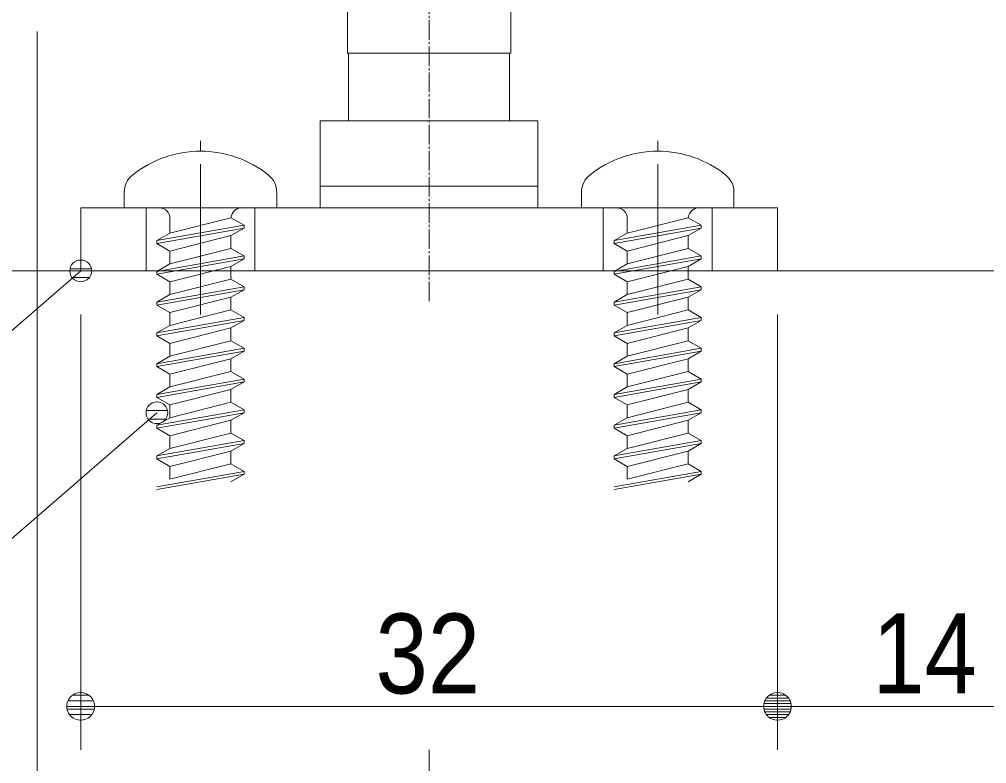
# Model space of a CAD drawing. Units: millimetres, scale not verified, with parts at other scales. Extents: x -6062 to 6062, y -3045 to 3045.
# Drawn here: x 442.5 to 886.7, y -2226.3 to -1884.4 of the extents above; entities that cross this region are included whole.
import ezdxf
from ezdxf.enums import TextEntityAlignment as Align

# ---------------------------------------------------------------- set-up
doc = ezdxf.new("R2010")
doc.units = ezdxf.units.MM
doc.header["$LTSCALE"] = 20
doc.linetypes.add('CHAIN2', pattern=[12, 9, -1, 1, -1])
for name, color, linetype, lineweight in [('0-1_0', 7, 'Continuous', 9), ('0-2_2寸法-1', 7, 'Continuous', 9), ('0-3_2寸法-3', 7, 'Continuous', 9), ('0-4_3一般', 7, 'Continuous', 9)]:
    doc.layers.add(name, color=color, linetype=linetype, lineweight=lineweight)
doc.styles.add('ＭＳ Ｐゴシック', font='')
doc.styles.get('ＭＳ Ｐゴシック').set_extended_font_data('MS PGothic')

# ---------------------------------------------------------------- blocks, each defined once
blk = doc.blocks.new('グループ-56')
at = {"layer": '0-4_3一般', "linetype": 'CHAIN2'}
blk.add_line((48363.7, -40277.5), (48363.7, -30158.5), dxfattribs=at)
blk = doc.blocks.new('グループ-63')
at = {"layer": '0-4_3一般'}
for p, q in [((50463.7, -38900), (50463.7, -38803.3)), ((49763.7, -39420), (49763.7, -39275.5)), ((51163.7, -39275.5), (51163.7, -39420)), ((51163.7, -39420), (50843.7, -39420)), ((50743.7, -39510.7), (50183.7, -39652.1)), ((50183.7, -39652.1), (50183.7, -39520)), ((50744.1, -39511), (50743.7, -39510.7)), ((50863.7, -39580), (50744.1, -39511)), ((50863.7, -39580), (50063.7, -39721.3)), ((50863.7, -39580), (50863.7, -39606.7)), ((50183.7, -39652.1), (50063.7, -39721.3)), ((50183.7, -39817.3), (50743.7, -39675.9)), ((50743.7, -39793.4), (50743.7, -39675.9)), ((50063.7, -39721.3), (50063.7, -39748)), ((50063.7, -39748), (50183.7, -39817.3)), ((50743.7, -39793.4), (50183.7, -39934.7)), ((50863.7, -39862.7), (50743.7, -39793.4)), ((50063.7, -40030.7), (50863.7, -39889.3)), ((50183.7, -39934.7), (50183.7, -39817.3)), ((50863.7, -39889.3), (50743.7, -39958.6)), ((50863.7, -39862.7), (50863.7, -39889.3)), ((50183.7, -39934.7), (50063.7, -40004)), ((50743.7, -40076.1), (50743.7, -39958.6)), ((50863.7, -40145.3), (50063.7, -40286.7)), ((50183.7, -40217.4), (50183.7, -40099.9)), ((50863.7, -40145.3), (50863.7, -40172)), ((50183.7, -40217.4), (50063.7, -40286.7)), ((50183.7, -40382.6), (50743.7, -40241.3)), ((50743.7, -40358.7), (50743.7, -40241.3)), ((50063.7, -40286.7), (50063.7, -40313.3)), ((50063.7, -40313.3), (50183.7, -40382.6)), ((50743.7, -40358.7), (50183.7, -40500.1)), ((50183.7, -40500.1), (50183.7, -40382.6)), ((50863.7, -40428), (50743.7, -40358.7)), ((50063.7, -40596), (50863.7, -40454.7)), ((50183.7, -40500.1), (50063.7, -40569.3)), ((50863.7, -40454.7), (50743.7, -40523.9)), ((50863.7, -40428), (50863.7, -40454.7)), ((50743.7, -40641.4), (50743.7, -40523.9)), ((50183.7, -40782.7), (50183.7, -40665.3)), ((50863.7, -40710.7), (50063.7, -40852)), ((50863.7, -40710.7), (50863.7, -40737.3)), ((50183.7, -40782.7), (50063.7, -40852)), ((50063.7, -40852), (50063.7, -40878.7)), ((50183.7, -40947.9), (50743.7, -40806.6)), ((50743.7, -40924.1), (50743.7, -40806.6)), ((50063.7, -40878.7), (50183.7, -40947.9)), ((50743.7, -40924.1), (50183.7, -41065.4)), ((50183.7, -41065.4), (50183.7, -40947.9)), ((50863.7, -40993.3), (50743.7, -40924.1)), ((50063.7, -41161.3), (50863.7, -41020)), ((50863.7, -41020), (50743.7, -41089.3)), ((50863.7, -40993.3), (50863.7, -41020)), ((50183.7, -41065.4), (50063.7, -41134.7)), ((50743.7, -41206.7), (50743.7, -41089.3)), ((50743.7, -41206.7), (50183.7, -41348.1)), ((50863.7, -41276), (50743.7, -41206.7)), ((50863.7, -41276), (50063.7, -41417.3)), ((50183.7, -41348.1), (50183.7, -41230.6)), ((50863.7, -41302.7), (50743.7, -41371.9)), ((50863.7, -41276), (50863.7, -41302.7)), ((50183.7, -41348.1), (50063.7, -41417.3)), ((50183.7, -41513.3), (50743.7, -41371.9)), ((50743.7, -41489.4), (50743.7, -41371.9)), ((50063.7, -41444), (50183.7, -41513.3)), ((50863.7, -41558.7), (50743.7, -41489.4)), ((50863.7, -41558.7), (50863.7, -41585.3)), ((50863.7, -41558.7), (50863.7, -41585.3)), ((50863.7, -41558.7), (50863.7, -41585.3)), ((50063.7, -41726.7), (50863.7, -41585.3)), ((50063.7, -41726.7), (50863.7, -41585.3)), ((50183.7, -41630.7), (50063.7, -41700)), ((50863.7, -41585.3), (50743.7, -41654.6)), ((50863.7, -41585.3), (50743.7, -41654.6)), ((50863.7, -41585.3), (50743.7, -41654.6)), ((50863.7, -41585.3), (50743.7, -41654.6)), ((50863.7, -41585.3), (50743.7, -41654.6)), ((50863.7, -41585.3), (50743.7, -41654.6)), ((50743.7, -41772.1), (50743.7, -41654.6)), ((50863.7, -41841.3), (50063.7, -41982.7)), ((50863.7, -41841.3), (50863.7, -41868))]:
    blk.add_line(p, q, dxfattribs=at)
for points in [[(50843.7, -39420), (50083.7, -39420), (49763.7, -39420)], [(50063.7, -39748), (50863.7, -39606.7), (50743.7, -39675.9)], [(50863.7, -39862.7), (50063.7, -40004), (50063.7, -40030.7)], [(50063.7, -40030.7), (50183.7, -40099.9), (50743.7, -39958.6)], [(50863.7, -40145.3), (50743.7, -40076.1), (50183.7, -40217.4)], [(50063.7, -40313.3), (50863.7, -40172), (50743.7, -40241.3)], [(50863.7, -40428), (50063.7, -40569.3), (50063.7, -40596)], [(50063.7, -40596), (50183.7, -40665.3), (50743.7, -40523.9)], [(50863.7, -40710.7), (50743.7, -40641.4), (50183.7, -40782.7)], [(50063.7, -40878.7), (50863.7, -40737.3), (50743.7, -40806.6)], [(50863.7, -40993.3), (50063.7, -41134.7), (50063.7, -41161.3)], [(50063.7, -41161.3), (50183.7, -41230.6), (50743.7, -41089.3)], [(50063.7, -41444), (50863.7, -41302.7), (50743.7, -41371.9)], [(50063.7, -41417.3), (50063.7, -41444), (50863.7, -41302.7), (50743.7, -41371.9)], [(50743.7, -41489.4), (50183.7, -41630.7), (50183.7, -41513.3)], [(50863.7, -41558.7), (50063.7, -41700), (50063.7, -41726.7)], [(50063.7, -41726.7), (50183.7, -41795.9), (50743.7, -41654.6)], [(50863.7, -41841.3), (50743.7, -41772.1), (50183.7, -41913.4), (50183.7, -41795.9)], [(50063.7, -42009.3), (50863.7, -41868), (50743.7, -41937.3)]]:
    blk.add_lwpolyline(points, dxfattribs=at)
for centre, radius, start, end in [((50463.7, -39900), 1000, 90, 109.34109), ((50463.7, -39900), 1000, 70.65891, 90), ((50463.7, -39900), 1000, 109.34109, 128.68219), ((50463.7, -39900), 1000, 51.31781, 70.65891), ((49963.7, -39275.5), 200, 128.68219, 154.34109), ((50963.7, -39275.5), 200, 25.65891, 51.31781), ((49963.7, -39275.5), 200, 154.34109, 180), ((50963.7, -39275.5), 200, 0, 25.65891), ((50083.7, -39520), 100, 45, 90), ((50843.7, -39520), 100, 132.40515, 174.8103), ((50843.7, -39520), 100, 90, 132.40515), ((50083.7, -39520), 100, 0, 45)]:
    blk.add_arc(centre, radius, start, end, dxfattribs=at)
blk = doc.blocks.new('グループ-69')
at = {"layer": '0-4_3一般'}
for p, q in [((46263.7, -38900), (46263.7, -38803.3)), ((45563.7, -39420), (45563.7, -39275.5)), ((45883.7, -39420), (45563.7, -39420)), ((46643.7, -39420), (45883.7, -39420)), ((46543.7, -39510.7), (45983.7, -39652.1)), ((45983.7, -39652.1), (45983.7, -39520)), ((46544.1, -39511), (46543.7, -39510.7)), ((46663.7, -39580), (46544.1, -39511)), ((45863.7, -39748), (46663.7, -39606.7)), ((46663.7, -39606.7), (46543.7, -39675.9)), ((46663.7, -39580), (46663.7, -39606.7)), ((45983.7, -39652.1), (45863.7, -39721.3)), ((46543.7, -39793.4), (46543.7, -39675.9)), ((46663.7, -39862.7), (45863.7, -40004)), ((45983.7, -39934.7), (45983.7, -39817.3)), ((46663.7, -39862.7), (46663.7, -39889.3)), ((45983.7, -39934.7), (45863.7, -40004)), ((45983.7, -40099.9), (46543.7, -39958.6)), ((46543.7, -40076.1), (46543.7, -39958.6)), ((45863.7, -40004), (45863.7, -40030.7)), ((45863.7, -40030.7), (45983.7, -40099.9)), ((46543.7, -40076.1), (45983.7, -40217.4)), ((45983.7, -40217.4), (45983.7, -40099.9)), ((46663.7, -40145.3), (46543.7, -40076.1)), ((46663.7, -40145.3), (46663.7, -40172)), ((45863.7, -40313.3), (46663.7, -40172)), ((45983.7, -40217.4), (45863.7, -40286.7)), ((46663.7, -40172), (46543.7, -40241.3)), ((46543.7, -40358.7), (46543.7, -40241.3)), ((45983.7, -40500.1), (45983.7, -40382.6)), ((46663.7, -40428), (45863.7, -40569.3)), ((45983.7, -40500.1), (45863.7, -40569.3)), ((46663.7, -40428), (46663.7, -40454.7)), ((45863.7, -40569.3), (45863.7, -40596)), ((45863.7, -40596), (45983.7, -40665.3)), ((45983.7, -40665.3), (46543.7, -40523.9)), ((46543.7, -40641.4), (46543.7, -40523.9)), ((46543.7, -40641.4), (45983.7, -40782.7)), ((45983.7, -40782.7), (45983.7, -40665.3)), ((46663.7, -40710.7), (46543.7, -40641.4)), ((45863.7, -40878.7), (46663.7, -40737.3)), ((46663.7, -40737.3), (46543.7, -40806.6)), ((46663.7, -40710.7), (46663.7, -40737.3)), ((45983.7, -40782.7), (45863.7, -40852)), ((46543.7, -40924.1), (46543.7, -40806.6)), ((45983.7, -41065.4), (45983.7, -40947.9)), ((46663.7, -40993.3), (45863.7, -41134.7)), ((46663.7, -40993.3), (46663.7, -41020)), ((45983.7, -41065.4), (45863.7, -41134.7)), ((45863.7, -41134.7), (45863.7, -41161.3)), ((45983.7, -41230.6), (46543.7, -41089.3)), ((46543.7, -41206.7), (46543.7, -41089.3)), ((45863.7, -41161.3), (45983.7, -41230.6)), ((46663.7, -41276), (46543.7, -41206.7)), ((46663.7, -41276), (45863.7, -41417.3)), ((45863.7, -41444), (46663.7, -41302.7)), ((45863.7, -41444), (46663.7, -41302.7)), ((46663.7, -41302.7), (46543.7, -41371.9)), ((46663.7, -41302.7), (46543.7, -41371.9)), ((46663.7, -41302.7), (46543.7, -41371.9)), ((46663.7, -41276), (46663.7, -41302.7)), ((45983.7, -41348.1), (45863.7, -41417.3)), ((46543.7, -41489.4), (46543.7, -41371.9)), ((45863.7, -41417.3), (45863.7, -41444)), ((46543.7, -41489.4), (45983.7, -41630.7)), ((46663.7, -41558.7), (46543.7, -41489.4)), ((46663.7, -41558.7), (45863.7, -41700)), ((45983.7, -41630.7), (45983.7, -41513.3)), ((46663.7, -41558.7), (46663.7, -41585.3)), ((46663.7, -41558.7), (46663.7, -41585.3)), ((45983.7, -41630.7), (45863.7, -41700)), ((45983.7, -41795.9), (46543.7, -41654.6)), ((46663.7, -41585.3), (46543.7, -41654.6)), ((46663.7, -41585.3), (46543.7, -41654.6)), ((46663.7, -41585.3), (46543.7, -41654.6)), ((46543.7, -41772.1), (46543.7, -41654.6)), ((45863.7, -41700), (45863.7, -41726.7)), ((45863.7, -41726.7), (45983.7, -41795.9)), ((46663.7, -41841.3), (45863.7, -41982.7)), ((46543.7, -41772.1), (45983.7, -41913.4)), ((45983.7, -41913.4), (45983.7, -41795.9)), ((46663.7, -41841.3), (46543.7, -41772.1)), ((46663.7, -41841.3), (46663.7, -41868)), ((45863.7, -42009.3), (46663.7, -41868)), ((46663.7, -41868), (46543.7, -41937.3))]:
    blk.add_line(p, q, dxfattribs=at)
for points in [[(46963.7, -39275.5), (46963.7, -39420), (46643.7, -39420)], [(46663.7, -39580), (45863.7, -39721.3), (45863.7, -39748)], [(45863.7, -39748), (45983.7, -39817.3), (46543.7, -39675.9)], [(46663.7, -39862.7), (46543.7, -39793.4), (45983.7, -39934.7)], [(45863.7, -40030.7), (46663.7, -39889.3), (46543.7, -39958.6)], [(46663.7, -40145.3), (45863.7, -40286.7), (45863.7, -40313.3)], [(45863.7, -40313.3), (45983.7, -40382.6), (46543.7, -40241.3)], [(46663.7, -40428), (46543.7, -40358.7), (45983.7, -40500.1)], [(45863.7, -40596), (46663.7, -40454.7), (46543.7, -40523.9)], [(46663.7, -40710.7), (45863.7, -40852), (45863.7, -40878.7)], [(45863.7, -40878.7), (45983.7, -40947.9), (46543.7, -40806.6)], [(46663.7, -40993.3), (46543.7, -40924.1), (45983.7, -41065.4)], [(45863.7, -41161.3), (46663.7, -41020), (46543.7, -41089.3)], [(46543.7, -41206.7), (45983.7, -41348.1), (45983.7, -41230.6)], [(45863.7, -41444), (45983.7, -41513.3), (46543.7, -41371.9)], [(46663.7, -41558.7), (46663.7, -41585.3), (46543.7, -41654.6)], [(45863.7, -41726.7), (46663.7, -41585.3), (46543.7, -41654.6)], [(45863.7, -41726.7), (46663.7, -41585.3), (46543.7, -41654.6)]]:
    blk.add_lwpolyline(points, dxfattribs=at)
for centre, radius, start, end in [((46263.7, -39900), 1000, 90, 109.34109), ((46263.7, -39900), 1000, 70.65891, 90), ((46263.7, -39900), 1000, 109.34109, 128.68219), ((46263.7, -39900), 1000, 51.31781, 70.65891), ((45763.7, -39275.5), 200, 128.68219, 154.34109), ((46763.7, -39275.5), 200, 25.65891, 51.31781), ((45763.7, -39275.5), 200, 154.34109, 180), ((46763.7, -39275.5), 200, 0, 25.65891), ((45883.7, -39520), 100, 45, 90), ((46643.7, -39520), 100, 132.40515, 174.8103), ((46643.7, -39520), 100, 90, 132.40515), ((45883.7, -39520), 100, 0, 45)]:
    blk.add_arc(centre, radius, start, end, dxfattribs=at)
blk = doc.blocks.new('グループ-76')
at = {"layer": '0-4_3一般'}
for p, q in [((49013.7, -35500), (47713.7, -35500)), ((49113.7, -38000), (49113.7, -35600))]:
    blk.add_line(p, q, dxfattribs=at)
blk.add_lwpolyline([(47613.7, -35600), (47613.7, -38000), (49113.7, -38000)], dxfattribs=at)
for centre, start, end in [((47713.7, -35600), 135, 180), ((47713.7, -35600), 90, 135), ((49013.7, -35600), 45, 90), ((49013.7, -35600), 0, 45)]:
    blk.add_arc(centre, 100, start, end, dxfattribs=at)
blk = doc.blocks.new('グループ-77')
at = {"layer": '0-4_3一般'}
for p, q in [((49103.7, -38000), (47623.7, -38000)), ((47623.7, -38000), (47623.7, -38620)), ((49103.7, -38000), (49103.7, -38620)), ((47363.7, -39220), (47363.7, -38620)), ((48763.7, -38620), (49363.7, -38620)), ((49363.7, -39220), (49363.7, -38620)), ((49363.7, -39220), (47363.7, -39220))]:
    blk.add_line(p, q, dxfattribs=at)
blk.add_lwpolyline([(47363.7, -38620), (47963.7, -38620), (48763.7, -38620)], dxfattribs=at)
blk = doc.blocks.new('グループ-78')
at = {"layer": '0-4_3一般'}
for p, q in [((46263.7, -40400), (46263.7, -39020)), ((50463.7, -40400), (50463.7, -39020)), ((47363.7, -39220), (47363.7, -39420)), ((49363.7, -39220), (47363.7, -39220)), ((49363.7, -39420), (49363.7, -39220)), ((45163.7, -39420), (51563.7, -39420)), ((45163.7, -40000), (45163.7, -39420)), ((45763.7, -40000), (45763.7, -39420)), ((46763.7, -39420), (46763.7, -40000)), ((49963.7, -40000), (49963.7, -39420)), ((50963.7, -39420), (50963.7, -40000)), ((51563.7, -39420), (51563.7, -40000)), ((51563.7, -40000), (45163.7, -40000))]:
    blk.add_line(p, q, dxfattribs=at)
for name in ['グループ-76', 'グループ-77']:
    blk.add_blockref(name, (0, 0), dxfattribs=at)
blk = doc.blocks.new('グループ-84')
at = {"layer": '0-4_3一般'}
for name in ['グループ-56', 'グループ-78', 'グループ-69', 'グループ-63']:
    blk.add_blockref(name, (0, 0), dxfattribs=at)
blk = doc.blocks.new('グループ-85')
at = {"layer": '0-4_3一般'}
blk.add_line((37563.7, -40000), (67963.7, -40000), dxfattribs=at)
blk = doc.blocks.new('グループ-86')
at = {"layer": '0-4_3一般'}
for name in ['グループ-84', 'グループ-85']:
    blk.add_blockref(name, (0, 0), dxfattribs=at)
blk = doc.blocks.new('_Dot')
at = {"layer": '0-1_0'}
for p, q in [((-10, 0), (-20, 0)), ((9.78, 2), (-9.78, 2)), ((7.99, 6), (-7.99, 6)), ((9.16, -3.98), (-9.16, -3.98)), ((6, -7.98), (-6, -7.98))]:
    blk.add_line(p, q, dxfattribs=at)
for points in [[(10, 0), (9.92, 1.25), (9.69, 2.49), (9.3, 3.68), (8.76, 4.82), (8.09, 5.88), (7.29, 6.85), (6.37, 7.71), (5.36, 8.44), (4.26, 9.05), (3.09, 9.51), (1.87, 9.82), (0.63, 9.98), (-0.63, 9.98), (-1.87, 9.82), (-3.09, 9.51), (-4.26, 9.05), (-5.36, 8.44), (-6.37, 7.71), (-7.29, 6.85), (-8.09, 5.88), (-8.76, 4.82), (-9.3, 3.68), (-9.69, 2.49), (-9.92, 1.25), (-10, 0), (0, 0)], [(-10, 0), (-9.92, -1.25), (-9.69, -2.49), (-9.3, -3.68), (-8.76, -4.82), (-8.09, -5.88), (-7.29, -6.85), (-6.37, -7.71), (-5.36, -8.44), (-4.26, -9.05), (-3.09, -9.51), (-1.87, -9.82), (-0.63, -9.98), (0.63, -9.98), (1.87, -9.82), (3.09, -9.51), (4.26, -9.05), (5.36, -8.44), (6.37, -7.71), (7.29, -6.85), (8.09, -5.88), (8.76, -4.82), (9.3, -3.68), (9.69, -2.49), (9.92, -1.25), (10, 0), (0, 0)]]:
    blk.add_lwpolyline(points, close=True, dxfattribs=at)

msp = doc.modelspace()

# ---------------------------------------------------------------- linework, layer by layer
at = {"layer": '0-2_2寸法-1'}
for p, q in [((450.68, -1890), (450.68, -2420)), ((470.68, -2020), (470.68, -2220)), ((790.68, -2020), (790.68, -2220)), ((790.68, -2020), (790.68, -2220)), ((777.97, -2200), (483.4, -2200)), ((803.4, -2200), (917.97, -2200)), ((630.68, -2220), (630.68, -2320))]:
    msp.add_line(p, q, dxfattribs=at)
at = {"layer": '0-3_2寸法-3'}
for p, q in [((475.58, -1999.01), (465.79, -1999.01)), ((470.85, -1995.01), (470.52, -1995.01)), ((470.85, -1995.01), (470.52, -1995.01)), ((474.68, -2003.01), (466.69, -2003.01)), ((505.85, -2060.14), (505.52, -2060.14)), ((505.85, -2060.14), (505.52, -2060.14)), ((510.58, -2064.14), (500.79, -2064.14)), ((509.68, -2068.14), (501.69, -2068.14))]:
    msp.add_line(p, q, dxfattribs=at)
for points in [[(470.68, -2000), (355.21, -2100), (39.2, -2100)], [(505.68, -2065.13), (349.95, -2200), (63.65, -2200)]]:
    msp.add_lwpolyline(points, dxfattribs=at)
for centre in [(470.68, -2000), (470.68, -2000), (505.68, -2065.13), (505.68, -2065.13)]:
    msp.add_circle(centre, 5.01, dxfattribs=at)

# ---------------------------------------------------------------- block references
at = {"layer": '0-2_2寸法-1', "xscale": 0.6356201, "yscale": 0.6356201, "rotation": 180}
for p in [(470.68, -2200), (790.68, -2200)]:
    msp.add_blockref('_Dot', p, dxfattribs=at)
at = {"layer": '0-2_2寸法-1', "xscale": 0.6356201, "yscale": 0.6356201}
msp.add_blockref('_Dot', (790.68, -2200), dxfattribs=at)
at = {"layer": '0-4_3一般', "xscale": 0.05, "yscale": 0.05}
msp.add_blockref('グループ-86', (-1787.5, 0), dxfattribs=at)

# ---------------------------------------------------------------- texts
at = {"layer": '0-2_2寸法-1', "style": 'ＭＳ Ｐゴシック', "width": 0.9}
for s, p in [('32', (606.09, -2205.06)), ('14', (834.26, -2204.96))]:
    msp.add_text(s, height=36.66, dxfattribs=at).set_placement(p, align=Align.BOTTOM_LEFT)

doc.saveas('drawing.dxf')
